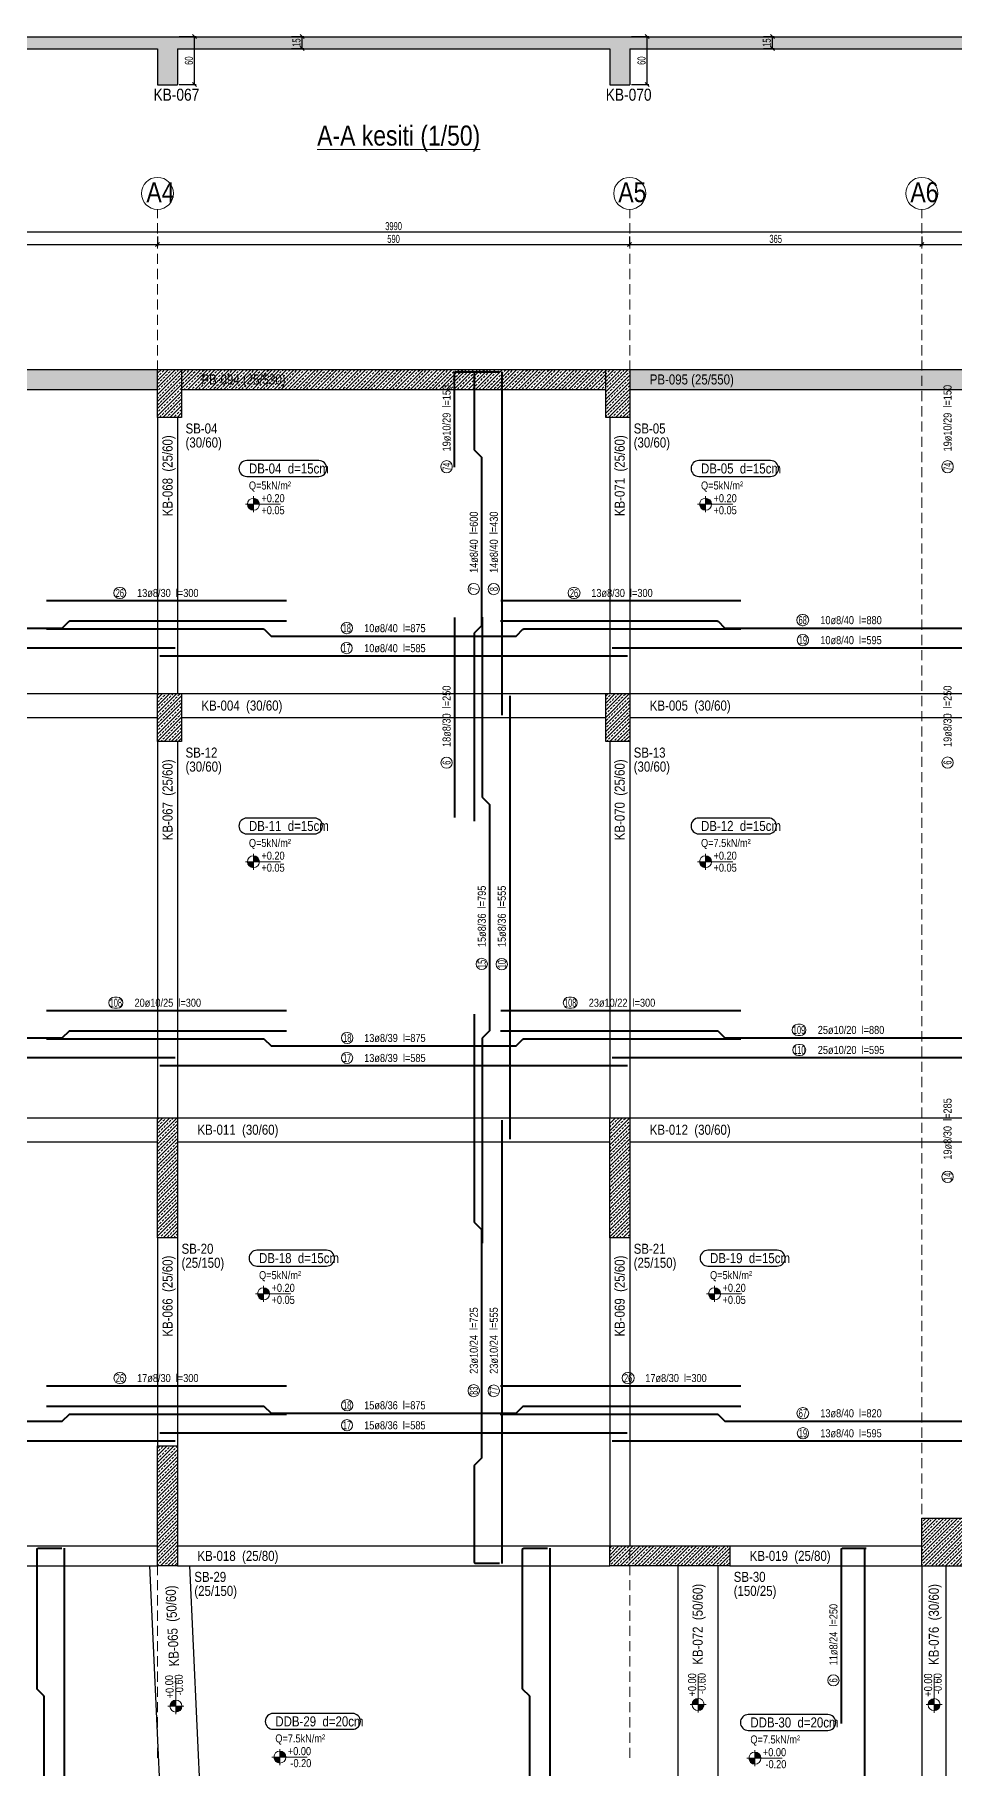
# Model space of a CAD drawing. Header units: millimetres. Extents: x 2543 to 7291, y 513 to 5794.
# Drawn here: x 4582 to 5732, y 3595 to 5762 of the extents above; entities that cross this region are included whole.
import ezdxf
from ezdxf.enums import TextEntityAlignment as Align

# ---------------------------------------------------------------- set-up
doc = ezdxf.new("R2010")
doc.units = ezdxf.units.MM
doc.linetypes.add('DASHED', pattern=[19.05, 12.7, -6.35])
for name, color, linetype, lineweight in [('AKS BALONU (BEYKENT)', 7, 'Continuous', 20), ('AKS CIZGISI (BEYKENT)', 252, 'DASHED', 20), ('AKS NO (BEYKENT)', 3, 'Continuous', 20), ('AKS OLCU (BEYKENT)', 200, 'Continuous', 20), ('DONATI (BEYKENT)', 4, 'Continuous', 40), ('DONATI YAZISI (BEYKENT)', 3, 'Continuous', 20), ('DOSEME ISMI (BEYKENT)', 9, 'Continuous', 20), ('DOSEME PAFTA (BEYKENT)', 3, 'Continuous', 20), ('DOSEME SINIRI (BEYKENT)', 71, 'Continuous', 30), ('KESIT ISMI (BEYKENT)', 6, 'Continuous', 20), ('KIRIS (BEYKENT)', 2, 'Continuous', 30), ('KIRIS ISMI (BEYKENT)', 40, 'Continuous', 20), ('KOLON (BEYKENT)', 3, 'Continuous', 30), ('KOLON ISMI (BEYKENT)', 91, 'Continuous', 20), ('KOT CIZGI (BEYKENT)', 120, 'Continuous', 20), ('KOT YAZI (BEYKENT)', 7, 'Continuous', 20), ('OLCU (BEYKENT)', 14, 'Continuous', 20), ('PERDE (BEYKENT)', 6, 'Continuous', 30), ('PERDE ISMI (BEYKENT)', 240, 'Continuous', 20), ('POZ BALON (BEYKENT)', 14, 'Continuous', 20), ('POZ NO (BEYKENT)', 2, 'Continuous', 20), ('TARAMA (BEYKENT)', 252, 'Continuous', 20), ('YAZI (BEYKENT)', 140, 'Continuous', 20)]:
    doc.layers.add(name, color=color, linetype=linetype, lineweight=lineweight)
doc.styles.add('DSMOLC-50', font='Bahnschrift Light Condensed', dxfattribs={"width": 0.75, "height": 10})
doc.styles.add('KOT (BEYKENT)', font='')
doc.styles.add('OLC-50', font='Bahnschrift Light Condensed', dxfattribs={"width": 0.75, "height": 10})
doc.styles.add('YAZI (BEYKENT)', font='')
doc.styles.get('KOT (BEYKENT)').set_extended_font_data('Bahnschrift Light Condensed')
doc.styles.get('YAZI (BEYKENT)').set_extended_font_data('Bahnschrift Light Condensed')
doc.dimstyles.new('DSMOLC-50', dxfattribs={"dimtxt": 10, "dimasz": 5, "dimexe": 2, "dimexo": 2, "dimgap": 2, "dimtad": 1, "dimdec": 1, "dimrnd": 0.5, "dimzin": 12, "dimdsep": 46, "dimtxsty": 'DSMOLC-50', "dimblk": 'OBLIQUE', "dimblk1": 'OBLIQUE', "dimblk2": 'OBLIQUE', "dimcen": 0, "dimclrt": 7, "dimadec": 0, "dimazin": 0, "dimtfac": 1, "dimtdec": 4, "dimtix": 1, "dimtmove": 2, "dimatfit": 3, "dimfxl": 1, "dimtzin": 0, "dimarcsym": 0})
pattern_1 = [(45, (1460.26, 1205.411), (-4.490128, 4.490128), []), (45, (1464.75, 1205.411), (-4.490128, 4.490128), [3.175, -1.5875])]
pattern_2 = [(45, (1460.26, 1205.411), (-4.4194174, 4.4194174), []), (45, (1464.679, 1205.411), (-4.4194174, 4.4194174), [3.125, -1.5625])]

# ---------------------------------------------------------------- blocks, each defined once
blk = doc.blocks.new('_Oblique')
at = {"color": 0, "linetype": 'ByBlock', "lineweight": -2}
blk.add_line((-0.5, -0.5), (0.5, 0.5), dxfattribs=at)
blk = doc.blocks.new('*D77')
at = {"layer": 'AKS OLCU (BEYKENT)', "color": 0, "lineweight": -2, "transparency": 16777216}
for p, q in [((4186, 5509.3), (4186, 5497.3)), ((4736, 5509.3), (4736, 5497.3)), ((4186, 5499.3), (4736, 5499.3))]:
    blk.add_line(p, q, dxfattribs=at)
at = {"layer": 'DEFPOINTS', "color": 0, "transparency": 16777216}
for p in [(4186, 5511.3), (4736, 5511.3), (4736, 5499.3)]:
    blk.add_point(p, dxfattribs=at)
at = {"layer": 'AKS OLCU (BEYKENT)', "color": 0, "lineweight": -2, "transparency": 16777216, "xscale": 5, "yscale": 5, "zscale": 5, "rotation": 180}
blk.add_blockref('_Oblique', (4186, 5499.3), dxfattribs=at)
at = {"layer": 'AKS OLCU (BEYKENT)', "color": 0, "lineweight": -2, "transparency": 16777216, "xscale": 5, "yscale": 5, "zscale": 5}
blk.add_blockref('_Oblique', (4736, 5499.3), dxfattribs=at)
at = {"layer": 'AKS OLCU (BEYKENT)', "color": 7, "transparency": 16777216, "insert": (4461, 5506.4), "char_height": 10, "attachment_point": 5, "style": 'DSMOLC-50'}
blk.add_mtext('550', dxfattribs=at)
blk = doc.blocks.new('*D78')
at = {"layer": 'AKS OLCU (BEYKENT)', "color": 0, "lineweight": -2, "transparency": 16777216}
for p, q in [((4736, 5509.3), (4736, 5497.3)), ((5326, 5509.3), (5326, 5497.3)), ((4736, 5499.3), (5326, 5499.3))]:
    blk.add_line(p, q, dxfattribs=at)
at = {"layer": 'DEFPOINTS', "color": 0, "transparency": 16777216}
for p in [(4736, 5511.3), (5326, 5511.3), (5326, 5499.3)]:
    blk.add_point(p, dxfattribs=at)
at = {"layer": 'AKS OLCU (BEYKENT)', "color": 0, "lineweight": -2, "transparency": 16777216, "xscale": 5, "yscale": 5, "zscale": 5, "rotation": 180}
blk.add_blockref('_Oblique', (4736, 5499.3), dxfattribs=at)
at = {"layer": 'AKS OLCU (BEYKENT)', "color": 0, "lineweight": -2, "transparency": 16777216, "xscale": 5, "yscale": 5, "zscale": 5}
blk.add_blockref('_Oblique', (5326, 5499.3), dxfattribs=at)
at = {"layer": 'AKS OLCU (BEYKENT)', "color": 7, "transparency": 16777216, "insert": (5031, 5506.4), "char_height": 10, "attachment_point": 5, "style": 'DSMOLC-50'}
blk.add_mtext('590', dxfattribs=at)
blk = doc.blocks.new('*D79')
at = {"layer": 'AKS OLCU (BEYKENT)', "color": 0, "lineweight": -2, "transparency": 16777216}
for p, q in [((5326, 5509.3), (5326, 5497.3)), ((5691, 5509.3), (5691, 5497.3)), ((5326, 5499.3), (5691, 5499.3))]:
    blk.add_line(p, q, dxfattribs=at)
at = {"layer": 'DEFPOINTS', "color": 0, "transparency": 16777216}
for p in [(5326, 5511.3), (5691, 5511.3), (5691, 5499.3)]:
    blk.add_point(p, dxfattribs=at)
at = {"layer": 'AKS OLCU (BEYKENT)', "color": 0, "lineweight": -2, "transparency": 16777216, "xscale": 5, "yscale": 5, "zscale": 5, "rotation": 180}
blk.add_blockref('_Oblique', (5326, 5499.3), dxfattribs=at)
at = {"layer": 'AKS OLCU (BEYKENT)', "color": 0, "lineweight": -2, "transparency": 16777216, "xscale": 5, "yscale": 5, "zscale": 5}
blk.add_blockref('_Oblique', (5691, 5499.3), dxfattribs=at)
at = {"layer": 'AKS OLCU (BEYKENT)', "color": 7, "transparency": 16777216, "insert": (5508.5, 5506.4), "char_height": 10, "attachment_point": 5, "style": 'DSMOLC-50'}
blk.add_mtext('365', dxfattribs=at)
blk = doc.blocks.new('*D80')
at = {"layer": 'AKS OLCU (BEYKENT)', "color": 0, "lineweight": -2, "transparency": 16777216}
for p, q in [((5691, 5509.3), (5691, 5497.3)), ((5876, 5509.3), (5876, 5497.3)), ((5691, 5499.3), (5876, 5499.3))]:
    blk.add_line(p, q, dxfattribs=at)
at = {"layer": 'DEFPOINTS', "color": 0, "transparency": 16777216}
for p in [(5691, 5511.3), (5876, 5511.3), (5876, 5499.3)]:
    blk.add_point(p, dxfattribs=at)
at = {"layer": 'AKS OLCU (BEYKENT)', "color": 0, "lineweight": -2, "transparency": 16777216, "xscale": 5, "yscale": 5, "zscale": 5, "rotation": 180}
blk.add_blockref('_Oblique', (5691, 5499.3), dxfattribs=at)
at = {"layer": 'AKS OLCU (BEYKENT)', "color": 0, "lineweight": -2, "transparency": 16777216, "xscale": 5, "yscale": 5, "zscale": 5}
blk.add_blockref('_Oblique', (5876, 5499.3), dxfattribs=at)
at = {"layer": 'AKS OLCU (BEYKENT)', "color": 7, "transparency": 16777216, "insert": (5783.5, 5506.4), "char_height": 10, "attachment_point": 5, "style": 'DSMOLC-50'}
blk.add_mtext('185', dxfattribs=at)
blk = doc.blocks.new('*D83')
at = {"layer": 'AKS OLCU (BEYKENT)', "color": 0, "lineweight": -2, "transparency": 16777216}
for p, q in [((3036, 5513.3), (3036, 5517.3)), ((3036, 5515.3), (7026, 5515.3)), ((7026, 5513.3), (7026, 5517.3))]:
    blk.add_line(p, q, dxfattribs=at)
at = {"layer": 'DEFPOINTS', "color": 0, "transparency": 16777216}
for p in [(3036, 5511.3), (7026, 5515.3), (7026, 5511.3)]:
    blk.add_point(p, dxfattribs=at)
at = {"layer": 'AKS OLCU (BEYKENT)', "color": 0, "lineweight": -2, "transparency": 16777216, "xscale": 5, "yscale": 5, "zscale": 5, "rotation": 180}
blk.add_blockref('_Oblique', (3036, 5515.3), dxfattribs=at)
at = {"layer": 'AKS OLCU (BEYKENT)', "color": 0, "lineweight": -2, "transparency": 16777216, "xscale": 5, "yscale": 5, "zscale": 5}
blk.add_blockref('_Oblique', (7026, 5515.3), dxfattribs=at)
at = {"layer": 'AKS OLCU (BEYKENT)', "color": 7, "transparency": 16777216, "insert": (5031, 5522.4), "char_height": 10, "attachment_point": 5, "style": 'DSMOLC-50'}
blk.add_mtext('3990', dxfattribs=at)
blk = doc.blocks.new('*D120')
at = {"layer": 'DEFPOINTS', "color": 0, "transparency": 16777216}
for p in [(4761, 5759.2), (4782.4, 5759.2), (4761, 5699.2)]:
    blk.add_point(p, dxfattribs=at)
at = {"layer": 'OLCU (BEYKENT)', "color": 0, "lineweight": -2, "transparency": 16777216}
for p, q in [((4763, 5759.2), (4784.4, 5759.2)), ((4782.4, 5699.2), (4782.4, 5759.2)), ((4763, 5699.2), (4784.4, 5699.2))]:
    blk.add_line(p, q, dxfattribs=at)
at = {"layer": 'OLCU (BEYKENT)', "color": 0, "lineweight": -2, "transparency": 16777216, "xscale": 5, "yscale": 5, "zscale": 5}
for p, rotation in [((4782.4, 5759.2), 90), ((4782.4, 5699.2), 270)]:
    blk.add_blockref('_Oblique', p, dxfattribs=dict(at, rotation=rotation))
at = {"layer": 'OLCU (BEYKENT)', "color": 7, "lineweight": -3, "transparency": 16777216, "insert": (4775.3, 5729.2), "char_height": 10, "attachment_point": 5, "rotation": 90, "style": 'OLC-50'}
blk.add_mtext('60', dxfattribs=at)
blk = doc.blocks.new('*D121')
at = {"layer": 'DEFPOINTS', "color": 0, "transparency": 16777216}
for p in [(4901.4, 5759.2), (4901.4, 5744.2), (4916.8, 5759.2)]:
    blk.add_point(p, dxfattribs=at)
at = {"layer": 'OLCU (BEYKENT)', "color": 0, "lineweight": -2, "transparency": 16777216}
for p, q in [((4903.4, 5759.2), (4918.8, 5759.2)), ((4903.4, 5744.2), (4918.8, 5744.2)), ((4916.8, 5744.2), (4916.8, 5759.2))]:
    blk.add_line(p, q, dxfattribs=at)
at = {"layer": 'OLCU (BEYKENT)', "color": 0, "lineweight": -2, "transparency": 16777216, "xscale": 5, "yscale": 5, "zscale": 5}
for p, rotation in [((4916.8, 5759.2), 90), ((4916.8, 5744.2), 270)]:
    blk.add_blockref('_Oblique', p, dxfattribs=dict(at, rotation=rotation))
at = {"layer": 'OLCU (BEYKENT)', "color": 7, "lineweight": -3, "transparency": 16777216, "insert": (4909.7, 5751.7), "char_height": 10, "attachment_point": 5, "rotation": 90, "style": 'OLC-50'}
blk.add_mtext('15', dxfattribs=at)
blk = doc.blocks.new('*D122')
at = {"layer": 'DEFPOINTS', "color": 0, "transparency": 16777216}
for p in [(5326.1, 5759.2), (5348, 5759.2), (5326.1, 5699.2)]:
    blk.add_point(p, dxfattribs=at)
at = {"layer": 'OLCU (BEYKENT)', "color": 0, "lineweight": -2, "transparency": 16777216}
for p, q in [((5328.1, 5759.2), (5350, 5759.2)), ((5348, 5699.2), (5348, 5759.2)), ((5328.1, 5699.2), (5350, 5699.2))]:
    blk.add_line(p, q, dxfattribs=at)
at = {"layer": 'OLCU (BEYKENT)', "color": 0, "lineweight": -2, "transparency": 16777216, "xscale": 5, "yscale": 5, "zscale": 5}
for p, rotation in [((5348, 5759.2), 90), ((5348, 5699.2), 270)]:
    blk.add_blockref('_Oblique', p, dxfattribs=dict(at, rotation=rotation))
at = {"layer": 'OLCU (BEYKENT)', "color": 7, "lineweight": -3, "transparency": 16777216, "insert": (5340.9, 5729.2), "char_height": 10, "attachment_point": 5, "rotation": 90, "style": 'OLC-50'}
blk.add_mtext('60', dxfattribs=at)
blk = doc.blocks.new('*D123')
at = {"layer": 'DEFPOINTS', "color": 0, "transparency": 16777216}
for p in [(5491.3, 5759.2), (5491.3, 5744.2), (5504.4, 5759.2)]:
    blk.add_point(p, dxfattribs=at)
at = {"layer": 'OLCU (BEYKENT)', "color": 0, "lineweight": -2, "transparency": 16777216}
for p, q in [((5493.3, 5759.2), (5506.4, 5759.2)), ((5493.3, 5744.2), (5506.4, 5744.2)), ((5504.4, 5744.2), (5504.4, 5759.2))]:
    blk.add_line(p, q, dxfattribs=at)
at = {"layer": 'OLCU (BEYKENT)', "color": 0, "lineweight": -2, "transparency": 16777216, "xscale": 5, "yscale": 5, "zscale": 5}
for p, rotation in [((5504.4, 5759.2), 90), ((5504.4, 5744.2), 270)]:
    blk.add_blockref('_Oblique', p, dxfattribs=dict(at, rotation=rotation))
at = {"layer": 'OLCU (BEYKENT)', "color": 7, "lineweight": -3, "transparency": 16777216, "insert": (5497.4, 5751.7), "char_height": 10, "attachment_point": 5, "rotation": 90, "style": 'OLC-50'}
blk.add_mtext('15', dxfattribs=at)

msp = doc.modelspace()

# ---------------------------------------------------------------- hatches: boundary and pattern name
at = {"layer": 'KOT CIZGI (BEYKENT)'}
h = msp.add_hatch(color=256, dxfattribs=at)
h.dxf.hatch_style = 1
h.paths.add_polyline_path([(4855.86, 5182.43), (4855.86, 5174.93), (4863.36, 5174.93, 0.4142136)])
h = msp.add_hatch(color=256, dxfattribs=at)
h.dxf.hatch_style = 1
h.paths.add_polyline_path([(5420.83, 5182.43), (5420.83, 5174.93), (5428.33, 5174.93, 0.4142136)])
h = msp.add_hatch(color=256, dxfattribs=at)
h.dxf.hatch_style = 1
h.paths.add_polyline_path([(4855.86, 5174.93), (4848.36, 5174.93, 0.4142136), (4855.86, 5167.43)])
h = msp.add_hatch(color=256, dxfattribs=at)
h.dxf.hatch_style = 1
h.paths.add_polyline_path([(5420.83, 5174.93), (5413.33, 5174.93, 0.4142136), (5420.83, 5167.43)])
h = msp.add_hatch(color=256, dxfattribs=at)
h.dxf.hatch_style = 1
h.paths.add_polyline_path([(4855.86, 4728.27), (4848.36, 4728.27, 0.4142136), (4855.86, 4720.77)])
h = msp.add_hatch(color=256, dxfattribs=at)
h.dxf.hatch_style = 1
h.paths.add_polyline_path([(4855.86, 4735.77), (4855.86, 4728.27), (4863.36, 4728.27, 0.4142136)])
h = msp.add_hatch(color=256, dxfattribs=at)
h.dxf.hatch_style = 1
h.paths.add_polyline_path([(5420.83, 4728.27), (5413.33, 4728.27, 0.4142136), (5420.83, 4720.77)])
h = msp.add_hatch(color=256, dxfattribs=at)
h.dxf.hatch_style = 1
h.paths.add_polyline_path([(5420.83, 4735.77), (5420.83, 4728.27), (5428.33, 4728.27, 0.4142136)])
h = msp.add_hatch(color=256, dxfattribs=at)
h.dxf.hatch_style = 1
h.paths.add_polyline_path([(4868.53, 4188.27), (4861.03, 4188.27, 0.4142136), (4868.53, 4180.77)])
h = msp.add_hatch(color=256, dxfattribs=at)
h.dxf.hatch_style = 1
h.paths.add_polyline_path([(4868.53, 4195.77), (4868.53, 4188.27), (4876.03, 4188.27, 0.4142136)])
h = msp.add_hatch(color=256, dxfattribs=at)
h.dxf.hatch_style = 1
h.paths.add_polyline_path([(5432.11, 4188.27), (5424.61, 4188.27, 0.4142136), (5432.11, 4180.77)])
h = msp.add_hatch(color=256, dxfattribs=at)
h.dxf.hatch_style = 1
h.paths.add_polyline_path([(5432.11, 4195.77), (5432.11, 4188.27), (5439.61, 4188.27, 0.4142136)])
h = msp.add_hatch(color=256, dxfattribs=at)
h.dxf.hatch_style = 1
h.paths.add_polyline_path([(4751.57, 3673.1), (4759.07, 3673.1), (4759.07, 3680.6, 0.4142136)])
h = msp.add_hatch(color=256, dxfattribs=at)
h.dxf.hatch_style = 1
h.paths.add_polyline_path([(4759.07, 3673.1), (4759.07, 3665.6, 0.4142136), (4766.57, 3673.1)])
h = msp.add_hatch(color=256, dxfattribs=at)
h.dxf.hatch_style = 1
h.paths.add_polyline_path([(5404.04, 3675.16), (5411.54, 3675.16), (5411.54, 3682.66, 0.4142136)])
h = msp.add_hatch(color=256, dxfattribs=at)
h.dxf.hatch_style = 1
h.paths.add_polyline_path([(5411.54, 3675.16), (5411.54, 3667.66, 0.4142136), (5419.04, 3675.16)])
h = msp.add_hatch(color=256, dxfattribs=at)
h.dxf.hatch_style = 1
h.paths.add_polyline_path([(5698.94, 3674.92), (5706.44, 3674.92), (5706.44, 3682.42, 0.4142136)])
h = msp.add_hatch(color=256, dxfattribs=at)
h.dxf.hatch_style = 1
h.paths.add_polyline_path([(5706.44, 3674.92), (5706.44, 3667.42, 0.4142136), (5713.94, 3674.92)])
h = msp.add_hatch(color=256, dxfattribs=at)
h.dxf.hatch_style = 1
h.paths.add_polyline_path([(4888.89, 3609.36), (4881.39, 3609.36, 0.4142136), (4888.89, 3601.86)])
h = msp.add_hatch(color=256, dxfattribs=at)
h.dxf.hatch_style = 1
h.paths.add_polyline_path([(4888.89, 3616.86), (4888.89, 3609.36), (4896.39, 3609.36, 0.4142136)])
h = msp.add_hatch(color=256, dxfattribs=at)
h.dxf.hatch_style = 1
h.paths.add_polyline_path([(5482.52, 3608.05), (5475.02, 3608.05, 0.4142136), (5482.52, 3600.55)])
h = msp.add_hatch(color=256, dxfattribs=at)
h.dxf.hatch_style = 1
h.paths.add_polyline_path([(5482.52, 3615.55), (5482.52, 3608.05), (5490.02, 3608.05, 0.4142136)])
at = {"layer": 'TARAMA (BEYKENT)', "lineweight": -3}
h = msp.add_hatch(dxfattribs=at)
h.set_pattern_fill('ANSI33', color=256)
h.set_pattern_definition([(45, (1460.26, 1180.284), (-4.490128, 4.490128), []), (45, (1464.75, 1180.284), (-4.490128, 4.490128), [3.175, -1.5875])])
h.paths.add_polyline_path([(7026.09, 5759.16), (7001.04, 5759.16), (3061.04, 5759.16), (3035.94, 5759.16), (3035.94, 5639.16), (3061.04, 5639.16), (3061.04, 5744.16), (3595.94, 5744.16), (3595.94, 5699.16), (3620.99, 5699.16), (3620.99, 5744.16), (4161.09, 5744.16), (4161.09, 5699.16), (4186.09, 5699.16), (4186.09, 5744.16), (4735.94, 5744.16), (4735.94, 5699.16), (4760.99, 5699.16), (4760.99, 5744.16), (5301.09, 5744.16), (5301.09, 5699.16), (5326.09, 5699.16), (5326.09, 5744.16), (5875.94, 5744.16), (5875.94, 5699.16), (5900.99, 5699.16), (5900.99, 5744.16), (6441.09, 5744.16), (6441.09, 5699.16), (6466.09, 5699.16), (6466.09, 5744.16), (7001.04, 5744.16), (7001.04, 5639.16), (7026.09, 5639.16)])
h = msp.add_hatch(dxfattribs=at)
h.set_pattern_fill('ANSI33', color=256)
h.set_pattern_definition(pattern_1)
h.paths.add_polyline_path([(4736.04, 5343.34), (4186.04, 5343.34), (4186.04, 5318.34), (4736.04, 5318.34)])
at = {"layer": 'TARAMA (BEYKENT)'}
h = msp.add_hatch(dxfattribs=at)
h.set_pattern_fill('ANSI33', color=256, style=0, pattern_type=0)
h.set_pattern_definition(pattern_2)
h.paths.add_polyline_path([(4736.04, 5343.34), (4766.04, 5343.34), (4766.04, 5283.34), (4736.04, 5283.34)], flags=0)
at = {"layer": 'TARAMA (BEYKENT)', "lineweight": -3}
h = msp.add_hatch(dxfattribs=at)
h.set_pattern_fill('ANSI33', color=256)
h.set_pattern_definition(pattern_1)
h.paths.add_polyline_path([(5296.04, 5343.34), (4766.04, 5343.34), (4766.04, 5318.34), (5296.04, 5318.34)])
at = {"layer": 'TARAMA (BEYKENT)'}
h = msp.add_hatch(dxfattribs=at)
h.set_pattern_fill('ANSI33', color=256, style=0, pattern_type=0)
h.set_pattern_definition(pattern_2)
h.paths.add_polyline_path([(5296.04, 5343.34), (5326.04, 5343.34), (5326.04, 5283.34), (5296.04, 5283.34)], flags=0)
at = {"layer": 'TARAMA (BEYKENT)', "lineweight": -3}
h = msp.add_hatch(dxfattribs=at)
h.set_pattern_fill('ANSI33', color=256)
h.set_pattern_definition(pattern_1)
h.paths.add_polyline_path([(5876.04, 5343.34), (5326.04, 5343.34), (5326.04, 5318.34), (5876.04, 5318.34)])
at = {"layer": 'TARAMA (BEYKENT)'}
h = msp.add_hatch(dxfattribs=at)
h.set_pattern_fill('ANSI33', color=256, style=0, pattern_type=0)
h.set_pattern_definition(pattern_2)
h.paths.add_polyline_path([(4736.04, 4938.34), (4766.04, 4938.34), (4766.04, 4878.34), (4736.04, 4878.34)], flags=0)
h = msp.add_hatch(dxfattribs=at)
h.set_pattern_fill('ANSI33', color=256, style=0, pattern_type=0)
h.set_pattern_definition(pattern_2)
h.paths.add_polyline_path([(5296.04, 4938.34), (5326.04, 4938.34), (5326.04, 4878.34), (5296.04, 4878.34)], flags=0)
h = msp.add_hatch(dxfattribs=at)
h.set_pattern_fill('ANSI33', color=256, style=0, pattern_type=0)
h.set_pattern_definition(pattern_2)
h.paths.add_polyline_path([(4736.04, 4408.34), (4761.04, 4408.34), (4761.04, 4258.34), (4736.04, 4258.34)], flags=0)
h = msp.add_hatch(dxfattribs=at)
h.set_pattern_fill('ANSI33', color=256, style=0, pattern_type=0)
h.set_pattern_definition(pattern_2)
h.paths.add_polyline_path([(5301.04, 4408.34), (5326.04, 4408.34), (5326.04, 4258.34), (5301.04, 4258.34)], flags=0)
h = msp.add_hatch(dxfattribs=at)
h.set_pattern_fill('ANSI33', color=256, style=0, pattern_type=0)
h.set_pattern_definition(pattern_2)
h.paths.add_polyline_path([(4736.04, 3998.34), (4761.04, 3998.34), (4761.04, 3848.34), (4736.04, 3848.34)], flags=0)
h = msp.add_hatch(dxfattribs=at)
h.set_pattern_fill('ANSI33', color=256, style=0, pattern_type=0)
h.set_pattern_definition(pattern_2)
h.paths.add_polyline_path([(5691.08, 3908.14), (5751.08, 3908.1), (5751.04, 3848.1), (5691.04, 3848.14)], flags=0)
h = msp.add_hatch(dxfattribs=at)
h.set_pattern_fill('ANSI33', color=256, style=0, pattern_type=0)
h.set_pattern_definition(pattern_2)
h.paths.add_polyline_path([(5301.04, 3873.34), (5451.04, 3873.34), (5451.04, 3848.34), (5301.04, 3848.34)], flags=0)

# ---------------------------------------------------------------- linework, layer by layer
at = {"layer": 'AKS BALONU (BEYKENT)'}
for centre in [(4736.04, 5563.34), (5326.04, 5563.34), (5691.04, 5563.34)]:
    msp.add_circle(centre, 20, dxfattribs=at)
at = {"layer": 'AKS CIZGISI (BEYKENT)'}
for p, q in [((4736.04, 3608.34), (4736.04, 5543.34)), ((5326.04, 3608.34), (5326.04, 5543.34)), ((5691.04, 3608.34), (5691.04, 5543.34)), ((2836.04, 5343.34), (7241.04, 5343.34)), ((2836.04, 4938.34), (7241.04, 4938.34)), ((2836.04, 4408.34), (7241.04, 4408.34)), ((2836.04, 3848.34), (7241.04, 3848.34))]:
    msp.add_line(p, q, dxfattribs=at)
at = {"layer": 'DONATI (BEYKENT)'}
for points in [[(5107.21, 5221.34), (5107.21, 5338.84, -0.4142136), (5108.71, 5340.34), (5138.21, 5340.34)], [(5132.21, 4778.8), (5132.21, 5013.72, -0.1989124), (5132.64, 5014.78), (5140.77, 5022.9, 0.1989124), (5141.21, 5023.96), (5141.21, 5232.72, 0.1989124), (5140.77, 5233.78), (5132.64, 5241.9, -0.1989124), (5132.21, 5242.96), (5132.21, 5338.84, -0.4142136), (5133.71, 5340.34), (5163.21, 5340.34)], [(4024.77, 5029.08), (4295.47, 5029.08, -0.1989124), (4296.53, 5028.64), (4304.65, 5020.52, 0.1989124), (4305.71, 5020.08), (4616.36, 5020.08, 0.1989124), (4617.42, 5020.52), (4625.54, 5028.64, -0.1989124), (4626.6, 5029.08), (4897.31, 5029.08)], [(5142.21, 4251.45), (5142.21, 4507.72, -0.1989124), (5142.64, 4508.78), (5150.77, 4516.9, 0.1989124), (5151.21, 4517.96), (5151.21, 4798.72, 0.1989124), (5150.77, 4799.78), (5142.64, 4807.9, -0.1989124), (5142.21, 4808.96), (5142.21, 5033.99)], [(5164.77, 5029.08), (5435.47, 5029.08, -0.1989124), (5436.53, 5028.64), (5444.65, 5020.52, 0.1989124), (5445.71, 5020.08), (5756.36, 5020.08, 0.1989124), (5757.42, 5020.52), (5765.54, 5028.64, -0.1989124), (5766.6, 5029.08), (6037.31, 5029.08)], [(4597.26, 5019.08), (4868.42, 5019.08, -0.1989124), (4869.48, 5018.64), (4877.6, 5010.52, 0.1989124), (4878.66, 5010.08), (5183.42, 5010.08, 0.1989124), (5184.48, 5010.52), (5192.6, 5018.64, -0.1989124), (5193.66, 5019.08), (5464.8, 5019.08)], [(5163.21, 3851.34), (5133.71, 3851.34, -0.4142136), (5132.21, 3852.84), (5132.21, 3973.72, -0.1989124), (5132.64, 3974.78), (5140.77, 3982.9, 0.1989124), (5141.21, 3983.96), (5141.21, 4267.72, 0.1989124), (5140.77, 4268.78), (5132.64, 4276.9, -0.1989124), (5132.21, 4277.96), (5132.21, 4537.88)], [(4024.77, 4517.03), (4295.47, 4517.03, -0.1989124), (4296.53, 4516.59), (4304.65, 4508.47, 0.1989124), (4305.71, 4508.03), (4616.36, 4508.03, 0.1989124), (4617.42, 4508.47), (4625.54, 4516.59, -0.1989124), (4626.6, 4517.03), (4897.31, 4517.03)], [(4597.26, 4507.03), (4868.37, 4507.03, -0.1989124), (4869.43, 4506.59), (4877.55, 4498.47, 0.1989124), (4878.61, 4498.03), (5183.47, 4498.03, 0.1989124), (5184.53, 4498.47), (5192.65, 4506.59, -0.1989124), (5193.71, 4507.03), (5464.8, 4507.03)], [(5164.77, 4517.03), (5435.47, 4517.03, -0.1989124), (5436.53, 4516.59), (5444.65, 4508.47, 0.1989124), (5445.71, 4508.03), (5756.36, 4508.03, 0.1989124), (5757.42, 4508.47), (5765.54, 4516.59, -0.1989124), (5766.6, 4517.03), (6037.31, 4517.03)], [(4024.76, 4038.05), (4295.48, 4038.05, -0.1989124), (4296.54, 4037.61), (4304.66, 4029.49, 0.1989124), (4305.72, 4029.05), (4616.36, 4029.05, 0.1989124), (4617.42, 4029.49), (4625.54, 4037.61, -0.1989124), (4626.6, 4038.05), (4897.31, 4038.05)], [(4597.23, 4048.05), (4868.35, 4048.05, -0.1989124), (4869.41, 4047.61), (4877.53, 4039.49, 0.1989124), (4878.6, 4039.05), (5183.43, 4039.05, 0.1989124), (5184.49, 4039.49), (5192.61, 4047.61, -0.1989124), (5193.67, 4048.05), (5464.78, 4048.05)], [(5164.24, 4038.05), (5435.4, 4038.05, -0.1989124), (5436.46, 4037.61), (5444.58, 4029.49, 0.1989124), (5445.64, 4029.05), (5756.34, 4029.05, 0.1989124), (5757.4, 4029.49), (5765.52, 4037.61, -0.1989124), (5766.58, 4038.05), (5976.78, 4038.05)], [(4585.49, 2983.8), (4585.49, 3231.72, -0.1989124), (4585.93, 3232.78), (4594.05, 3240.9, 0.1989124), (4594.49, 3241.96), (4594.49, 3684.72, 0.1989124), (4594.05, 3685.78), (4585.93, 3693.9, -0.1989124), (4585.49, 3694.96), (4585.49, 3868.84, -0.4142136), (4586.99, 3870.34), (4616.49, 3870.34)], [(5192.21, 2973.8), (5192.21, 3231.72, -0.1989124), (5192.64, 3232.78), (5200.77, 3240.9, 0.1989124), (5201.21, 3241.96), (5201.21, 3684.72, 0.1989124), (5200.77, 3685.78), (5192.64, 3693.9, -0.1989124), (5192.21, 3694.96), (5192.21, 3868.84, -0.4142136), (5193.71, 3870.34), (5223.21, 3870.34)], [(5590.62, 3651.34), (5590.62, 3868.84, -0.4142136), (5592.12, 3870.34), (5621.62, 3870.34)]]:
    msp.add_lwpolyline(points, format="xyb", dxfattribs=at)
for points in [[(5166.21, 5340.34), (5166.21, 4911.34)], [(4897.27, 5054.08), (4597.26, 5054.08)], [(5464.81, 5054.08), (5164.81, 5054.08)], [(5107.21, 5033.34), (5107.21, 4783.34)], [(4758.04, 4995.08), (4164.04, 4995.08)], [(5323.13, 4985.08), (4738.94, 4985.08)], [(5898.04, 4995.08), (5304.04, 4995.08)], [(5176.21, 4935.34), (5176.21, 4381.34)], [(4897.24, 4542.03), (4597.24, 4542.03)], [(5464.83, 4542.03), (5164.83, 4542.03)], [(4757.96, 4483.03), (4164.13, 4483.03)], [(5323.13, 4473.03), (4738.94, 4473.03)], [(5897.96, 4483.03), (5304.13, 4483.03)], [(5166.21, 4405.34), (5166.21, 3851.34)], [(4897.24, 4073.05), (4597.24, 4073.05)], [(5464.78, 4073.05), (5164.78, 4073.05)], [(5323.04, 4014.05), (4738.94, 4014.05)], [(4757.95, 4004.05), (4164.14, 4004.05)], [(5897.95, 4004.05), (5304.08, 4004.05)], [(4619.49, 3870.34), (4619.49, 3051.34)], [(5226.21, 3870.34), (5226.21, 3051.34)], [(5619.62, 3870.34), (5619.62, 3051.34)]]:
    msp.add_lwpolyline(points, dxfattribs=at)
at = {"layer": 'DOSEME PAFTA (BEYKENT)', "lineweight": -3}
for points in [[(4847.58, 5209.69), (4937.62, 5209.69, 1), (4937.62, 5229.47), (4847.58, 5229.47, 1)], [(5412.55, 5209.69), (5502.16, 5209.69, 1), (5502.16, 5229.47), (5412.55, 5229.47, 1)], [(4847.58, 4763.02), (4932.18, 4763.02, 1), (4932.18, 4782.68), (4847.58, 4782.68, 1)], [(5412.55, 4763.02), (5499.46, 4763.02, 1), (5499.46, 4782.8), (5412.55, 4782.8, 1)], [(4860.24, 4223.02), (4947.35, 4223.02, 1), (4947.35, 4242.8), (4860.24, 4242.8, 1)], [(5423.83, 4223.02), (5510.5, 4223.02, 1), (5510.5, 4242.8), (5423.83, 4242.8, 1)], [(4880.61, 3644.11), (4979.63, 3644.11, 1), (4979.63, 3663.89), (4880.61, 3663.89, 1)], [(5474.23, 3642.8), (5573.7, 3642.8, 1), (5573.7, 3662.58), (5474.23, 3662.58, 1)]]:
    msp.add_lwpolyline(points, format="xyb", close=True, dxfattribs=at)
at = {"layer": 'DOSEME SINIRI (BEYKENT)'}
for p, q in [((3061.04, 5759.16), (7001.04, 5759.16)), ((4186.09, 5744.16), (4735.94, 5744.16)), ((4735.94, 5744.16), (4735.94, 5699.16)), ((4760.99, 5744.16), (4760.99, 5699.16)), ((4760.99, 5744.16), (5301.09, 5744.16)), ((5301.09, 5744.16), (5301.09, 5699.16)), ((5326.09, 5744.16), (5326.09, 5699.16)), ((5326.09, 5744.16), (5875.94, 5744.16)), ((4735.94, 5699.16), (4760.99, 5699.16)), ((5301.09, 5699.16), (5326.09, 5699.16))]:
    msp.add_line(p, q, dxfattribs=at)
at = {"layer": 'KIRIS (BEYKENT)'}
for p, q in [((4735.94, 5283.44), (4735.94, 4938.44)), ((4761.04, 5283.44), (4761.04, 4938.44)), ((5301.04, 5283.44), (5301.04, 4938.44)), ((5326.04, 5283.44), (5326.14, 4938.44)), ((4186.14, 4938.34), (4735.94, 4938.34)), ((4765.94, 4938.34), (5296.14, 4938.34)), ((5326.14, 4938.34), (5875.94, 4938.34)), ((4186.14, 4908.34), (4735.94, 4908.34)), ((4765.94, 4908.34), (5296.14, 4908.34)), ((5326.14, 4908.34), (5875.94, 4908.34)), ((4735.94, 4878.44), (4735.94, 4408.44)), ((4761.04, 4878.44), (4760.94, 4408.44)), ((5301.04, 4878.44), (5301.14, 4408.44)), ((5326.04, 4878.44), (5326.14, 4408.44)), ((4186.14, 4408.34), (4735.94, 4408.34)), ((4760.94, 4408.34), (5301.14, 4408.34)), ((5326.14, 4408.34), (5875.94, 4408.34)), ((4186.14, 4378.34), (4735.94, 4378.34)), ((4760.94, 4378.34), (5301.14, 4378.34)), ((5326.14, 4378.34), (5875.94, 4378.34)), ((4735.94, 4258.44), (4735.94, 3998.24)), ((4761.04, 4258.44), (4760.94, 3998.24)), ((5301.14, 4258.44), (5301.04, 3873.34)), ((5326.04, 4258.44), (5326.04, 3873.24)), ((4186.14, 3873.34), (4735.94, 3873.34)), ((4760.94, 3873.34), (5301.04, 3873.34)), ((5451.04, 3873.34), (5690.96, 3873.34)), ((4186.14, 3848.34), (4735.94, 3848.34)), ((4726.03, 3848.34), (4761.03, 3078.34)), ((4760.94, 3848.34), (5301.04, 3848.34)), ((4776.08, 3848.34), (4811.08, 3078.34)), ((5386.04, 3848.24), (5386.04, 3078.34)), ((5436.04, 3848.24), (5435.94, 3078.44)), ((5451.04, 3848.34), (5690.94, 3848.34)), ((5691.04, 3848.14), (5690.94, 3078.44)), ((5721.04, 3848.12), (5721.04, 3078.44))]:
    msp.add_line(p, q, dxfattribs=at)
at = {"layer": 'KOLON (BEYKENT)'}
for points in [[(4736.04, 5343.34), (4766.04, 5343.34), (4766.04, 5283.34), (4736.04, 5283.34)], [(5296.04, 5343.34), (5326.04, 5343.34), (5326.04, 5283.34), (5296.04, 5283.34)], [(4736.04, 4938.34), (4766.04, 4938.34), (4766.04, 4878.34), (4736.04, 4878.34)], [(5296.04, 4938.34), (5326.04, 4938.34), (5326.04, 4878.34), (5296.04, 4878.34)], [(4736.04, 4408.34), (4761.04, 4408.34), (4761.04, 4258.34), (4736.04, 4258.34)], [(5301.04, 4408.34), (5326.04, 4408.34), (5326.04, 4258.34), (5301.04, 4258.34)], [(4736.04, 3998.34), (4761.04, 3998.34), (4761.04, 3848.34), (4736.04, 3848.34)], [(5691.08, 3908.14), (5751.08, 3908.1), (5751.04, 3848.1), (5691.04, 3848.14)], [(5301.04, 3873.34), (5451.04, 3873.34), (5451.04, 3848.34), (5301.04, 3848.34)]]:
    msp.add_lwpolyline(points, close=True, dxfattribs=at)
at = {"layer": 'KOT CIZGI (BEYKENT)'}
for p, q in [((4855.86, 5184.93), (4855.86, 5164.93)), ((5420.83, 5184.93), (5420.83, 5164.93)), ((4845.86, 5174.93), (4889.89, 5174.93)), ((5410.83, 5174.93), (5454.86, 5174.93)), ((4845.86, 4728.27), (4889.89, 4728.27)), ((4855.86, 4738.27), (4855.86, 4718.27)), ((5410.83, 4728.27), (5454.86, 4728.27)), ((5420.83, 4738.27), (5420.83, 4718.27)), ((4858.53, 4188.27), (4902.55, 4188.27)), ((4868.53, 4198.27), (4868.53, 4178.27)), ((5422.11, 4188.27), (5466.14, 4188.27)), ((5432.11, 4198.27), (5432.11, 4178.27)), ((4759.07, 3663.1), (4759.07, 3707.13)), ((5411.54, 3665.16), (5411.54, 3709.19)), ((5706.44, 3664.92), (5706.44, 3708.94)), ((4749.07, 3673.1), (4769.07, 3673.1)), ((5401.54, 3675.16), (5421.54, 3675.16)), ((5696.44, 3674.92), (5716.44, 3674.92)), ((4888.89, 3619.36), (4888.89, 3599.36)), ((5482.52, 3618.05), (5482.52, 3598.05)), ((4878.89, 3609.36), (4922.92, 3609.36)), ((5472.52, 3608.05), (5516.54, 3608.05))]:
    msp.add_line(p, q, dxfattribs=at)
for centre in [(4855.86, 5174.93), (5420.83, 5174.93), (4855.86, 4728.27), (5420.83, 4728.27), (4868.53, 4188.27), (5432.11, 4188.27), (4759.07, 3673.1), (5411.54, 3675.16), (5706.44, 3674.92), (4888.89, 3609.36), (5482.52, 3608.05)]:
    msp.add_circle(centre, 7.5, dxfattribs=at)
at = {"layer": 'PERDE (BEYKENT)'}
for p, q in [((4186.14, 5343.34), (4735.94, 5343.34)), ((4765.94, 5343.34), (5296.14, 5343.34)), ((5326.14, 5343.34), (5875.94, 5343.34)), ((4186.14, 5318.34), (4735.94, 5318.34)), ((4765.94, 5318.34), (5296.14, 5318.34)), ((5326.14, 5318.34), (5875.94, 5318.34))]:
    msp.add_line(p, q, dxfattribs=at)
at = {"layer": 'POZ BALON (BEYKENT)'}
for points in [[(5104.21, 5221.2), (5104.21, 5222.37, 1), (5090.21, 5222.37), (5090.21, 5221.2, 1)], [(5730.22, 5221.2), (5730.22, 5222.37, 1), (5716.22, 5222.37), (5716.22, 5221.2, 1)], [(4688.43, 5057.08), (4689.42, 5057.08, 1), (4689.42, 5071.08), (4688.43, 5071.08, 1)], [(5255.97, 5057.08), (5256.96, 5057.08, 1), (5256.96, 5071.08), (5255.97, 5071.08, 1)], [(4972.34, 5013.08), (4972.67, 5013.08, 1), (4972.67, 5027.08), (4972.34, 5027.08, 1)], [(5541.74, 5023.08), (5542.76, 5023.08, 1), (5542.76, 5037.08), (5541.74, 5037.08, 1)], [(5542.42, 4998.08), (5542.59, 4998.08, 1), (5542.59, 5012.08), (5542.42, 5012.08, 1)], [(4972.31, 4988.08), (4972.33, 4988.08, 1), (4972.33, 5002.08), (4972.31, 5002.08, 1)], [(5148.21, 4600.39), (5148.21, 4600.6, 1), (5134.21, 4600.6), (5134.21, 4600.39, 1)], [(5173.21, 4599.98), (5173.21, 4600.32, 1), (5159.21, 4600.32), (5159.21, 4599.98, 1)], [(4682.23, 4545.03), (4685.68, 4545.03, 1), (4685.68, 4559.03), (4682.23, 4559.03, 1)], [(5250, 4545.03), (5253.45, 4545.03, 1), (5253.45, 4559.03), (5250, 4559.03, 1)], [(4972.92, 4501.03), (4973.25, 4501.03, 1), (4973.25, 4515.03), (4972.92, 4515.03, 1)], [(5536.01, 4511.03), (5539.35, 4511.03, 1), (5539.35, 4525.03), (5536.01, 4525.03, 1)], [(4972.89, 4476.03), (4972.91, 4476.03, 1), (4972.91, 4490.03), (4972.89, 4490.03, 1)], [(5536.8, 4486.03), (5539.06, 4486.03, 1), (5539.06, 4500.03), (5536.8, 4500.03, 1)], [(5730.22, 4334.28), (5730.22, 4334.73, 1), (5716.22, 4334.73), (5716.22, 4334.28, 1)], [(4688.51, 4076.05), (4689.5, 4076.05, 1), (4689.5, 4090.05), (4688.51, 4090.05, 1)], [(5138.21, 4066.76), (5138.21, 4067.78, 1), (5124.21, 4067.78), (5124.21, 4066.76, 1)], [(5163.21, 4066.69), (5163.21, 4067.38, 1), (5149.21, 4067.38), (5149.21, 4066.69, 1)], [(5323.57, 4076.05), (5324.57, 4076.05, 1), (5324.57, 4090.05), (5323.57, 4090.05, 1)], [(4972.8, 4042.05), (4973.13, 4042.05, 1), (4973.13, 4056.05), (4972.8, 4056.05, 1)], [(4972.77, 4017.05), (4972.79, 4017.05, 1), (4972.79, 4031.05), (4972.77, 4031.05, 1)], [(5542.04, 4032.05), (5542.81, 4032.05, 1), (5542.81, 4046.05), (5542.04, 4046.05, 1)], [(5542.52, 4007.05), (5542.68, 4007.05, 1), (5542.68, 4021.05), (5542.52, 4021.05, 1)]]:
    msp.add_lwpolyline(points, format="xyb", close=True, dxfattribs=at)
for centre in [(5131.21, 5069.08), (5156.21, 5068.88), (5097.21, 4851.93), (5723.22, 4852.1), (5580.62, 3705.28)]:
    msp.add_circle(centre, 7, dxfattribs=at)

# ---------------------------------------------------------------- texts
at = {"layer": 'AKS NO (BEYKENT)', "style": 'YAZI (BEYKENT)'}
for s, p in [('A4', (4722.11, 5552.34)), ('A5', (5311.82, 5552.34)), ('A6', (5676.81, 5552.34))]:
    msp.add_text(s, height=25, dxfattribs=at).set_placement(p)
at = {"layer": 'DONATI YAZISI (BEYKENT)', "style": 'YAZI (BEYKENT)'}
for s, p in [(' 19ø10/29  l=150', (5097.21, 5280.84)), (' 19ø10/29  l=150', (5723.22, 5280.84)), (' 14ø8/40  l=600', (5131.21, 5125.84)), (' 14ø8/40  l=430', (5156.21, 5125.84)), (' 18ø8/30  l=250', (5097.21, 4908.34)), (' 19ø8/30  l=250', (5723.22, 4908.34)), (' 15ø8/36  l=795', (5141.21, 4658.34)), (' 15ø8/36  l=555', (5166.21, 4658.34)), (' 19ø8/30  l=285', (5723.22, 4392.72)), (' 23ø10/24  l=725', (5131.21, 4128.34)), (' 23ø10/24  l=555', (5156.21, 4128.34)), (' 11ø8/24  l=250', (5580.62, 3760.84))]:
    msp.add_text(s, height=10, rotation=90, dxfattribs=at).set_placement(p, align=Align.MIDDLE_CENTER)
for s, p in [(' 13ø8/30  l=300', (4747.26, 5064.08)), (' 13ø8/30  l=300', (5314.81, 5064.08)), (' 10ø8/40  l=880', (5601.04, 5030.08)), (' 10ø8/40  l=875', (5031.03, 5020.08)), (' 10ø8/40  l=595', (5601.04, 5005.08)), (' 10ø8/40  l=585', (5031.03, 4995.08)), (' 20ø10/25  l=300', (4747.24, 4552.03)), (' 23ø10/22  l=300', (5314.83, 4552.03)), (' 13ø8/39  l=875', (5031.03, 4508.03)), (' 25ø10/20  l=880', (5601.04, 4518.03)), (' 13ø8/39  l=585', (5031.03, 4483.03)), (' 25ø10/20  l=595', (5601.04, 4493.03)), (' 17ø8/30  l=300', (4747.24, 4083.05)), (' 17ø8/30  l=300', (5382.3, 4083.05)), (' 15ø8/36  l=875', (5030.99, 4049.05)), (' 15ø8/36  l=585', (5030.99, 4024.05)), (' 13ø8/40  l=820', (5601.01, 4039.05)), (' 13ø8/40  l=595', (5601.01, 4014.05))]:
    msp.add_text(s, height=10, dxfattribs=at).set_placement(p, align=Align.MIDDLE_CENTER)
at = {"layer": 'DOSEME ISMI (BEYKENT)', "style": 'YAZI (BEYKENT)'}
for s, p in [('DB-04  d=15cm', (4850.22, 5213.34)), ('DB-05  d=15cm', (5415.19, 5213.34)), ('DB-11  d=15cm', (4850.22, 4766.68)), ('DB-12  d=15cm', (5415.19, 4766.68)), ('DB-18  d=15cm', (4862.88, 4226.68)), ('DB-19  d=15cm', (5426.47, 4226.68)), ('DDB-29  d=20cm', (4883.25, 3647.77)), ('DDB-30  d=20cm', (5476.87, 3646.45))]:
    msp.add_text(s, height=12.5, dxfattribs=at).set_placement(p)
at = {"layer": 'KESIT ISMI (BEYKENT)', "style": 'YAZI (BEYKENT)'}
msp.add_text('%%UA-A kesiti (1/50)', height=25, dxfattribs=at).set_placement((4935.57, 5623.08))
at = {"layer": 'KIRIS ISMI (BEYKENT)', "style": 'YAZI (BEYKENT)'}
for s, height, p in [('KB-067', 15, (4730.94, 5679.16)), ('KB-070', 15, (5296.09, 5679.16)), ('KB-004  (30/60)', 12.5, (4790.94, 4917.09)), ('KB-005  (30/60)', 12.5, (5351.14, 4917.09)), ('KB-011  (30/60)', 12.5, (4785.94, 4387.09)), ('KB-012  (30/60)', 12.5, (5351.14, 4387.09)), ('KB-018  (25/80)', 12.5, (4785.94, 3854.59)), ('KB-019  (25/80)', 12.5, (5476.04, 3854.59))]:
    msp.add_text(s, height=height, dxfattribs=at).set_placement(p)
for s, rotation, p in [('KB-068  (25/60)', 90, (4754.8, 5159.97)), ('KB-071  (25/60)', 90, (5319.8, 5160.04)), ('KB-067  (25/60)', 90, (4754.8, 4754.96)), ('KB-070  (25/60)', 90, (5319.8, 4755.02)), ('KB-066  (25/60)', 90, (4754.8, 4134.9)), ('KB-069  (25/60)', 90, (5319.8, 4134.97)), ('KB-065  (50/60)', 92.60248, (4763.01, 3723.09)), ('KB-072  (50/60)', 90, (5417.3, 3724.81)), ('KB-076  (30/60)', 90, (5712.3, 3724.57))]:
    msp.add_text(s, height=12.5, rotation=rotation, dxfattribs=at).set_placement(p)
at = {"layer": 'KOLON ISMI (BEYKENT)', "style": 'YAZI (BEYKENT)'}
for s, p in [('SB-04', (4771.04, 5263.34)), ('SB-05', (5331.05, 5263.34)), ('(30/60)', (4771.04, 5245.84)), ('(30/60)', (5331.05, 5245.84)), ('SB-12', (4771.04, 4858.34)), ('(30/60)', (4771.04, 4840.84)), ('SB-13', (5331.05, 4858.34)), ('(30/60)', (5331.05, 4840.84)), ('SB-20', (4766.04, 4238.34)), ('SB-21', (5331.04, 4238.34)), ('(25/150)', (4766.04, 4220.84)), ('(25/150)', (5331.04, 4220.84)), ('SB-29', (4781.99, 3828.34)), ('SB-30', (5456.04, 3828.34)), ('(25/150)', (4781.99, 3810.84)), ('(150/25)', (5456.04, 3810.84))]:
    msp.add_text(s, height=12.5, dxfattribs=at).set_placement(p)
at = {"layer": 'KOT YAZI (BEYKENT)', "style": 'KOT (BEYKENT)'}
for s, p in [('+0.20', (4865.86, 5177.43)), ('+0.20', (5430.83, 5177.43)), ('+0.05', (4865.86, 5162.43)), ('+0.05', (5430.83, 5162.43)), ('+0.20', (4865.86, 4730.77)), ('+0.05', (4865.86, 4715.77)), ('+0.20', (5430.83, 4730.77)), ('+0.05', (5430.83, 4715.77)), ('+0.20', (4878.53, 4190.77)), ('+0.05', (4878.53, 4175.77)), ('+0.20', (5442.11, 4190.77)), ('+0.05', (5442.11, 4175.77)), ('+0.00', (4898.89, 3611.86)), ('+0.00', (5492.52, 3610.55)), (' -0.20', (4898.89, 3596.86)), (' -0.20', (5492.52, 3595.55))]:
    msp.add_text(s, height=10, dxfattribs=at).set_placement(p)
for s, rotation, p in [('+0.00', 92.60248, (4756.57, 3683.1)), (' -0.60', 92.60248, (4768.55, 3683.65)), ('+0.00', 90, (5409.04, 3685.16)), (' -0.60', 90, (5421.04, 3685.16)), ('+0.00', 90, (5703.94, 3684.92)), (' -0.60', 90, (5715.94, 3684.92))]:
    msp.add_text(s, height=10, rotation=rotation, dxfattribs=at).set_placement(p)
at = {"layer": 'PERDE ISMI (BEYKENT)', "style": 'YAZI (BEYKENT)'}
for s, p in [('PB-094 (25/530)', (4790.94, 5324.59)), ('PB-095 (25/550)', (5351.14, 5324.59))]:
    msp.add_text(s, height=12.5, dxfattribs=at).set_placement(p)
at = {"layer": 'POZ NO (BEYKENT)', "style": 'YAZI (BEYKENT)', "width": 0.8}
for s, p in [('74', (5097.21, 5221.78)), ('74', (5723.22, 5221.78)), ('7', (5131.21, 5069.08)), ('8', (5156.21, 5068.88)), ('6', (5097.21, 4851.93)), ('6', (5723.22, 4852.1)), ('15', (5141.21, 4600.49)), ('10', (5166.21, 4600.15)), ('14', (5723.22, 4334.5)), ('83', (5131.21, 4067.27)), ('77', (5156.21, 4067.03)), ('6', (5580.62, 3705.28))]:
    msp.add_text(s, height=10, rotation=90, dxfattribs=at).set_placement(p, align=Align.MIDDLE_CENTER)
for s, p in [('26', (4688.92, 5064.08)), ('26', (5256.47, 5064.08)), ('68', (5542.25, 5030.08)), ('18', (4972.5, 5020.08)), ('19', (5542.5, 5005.08)), ('17', (4972.32, 4995.08)), ('108', (4683.95, 4552.03)), ('108', (5251.72, 4552.03)), ('18', (4973.08, 4508.03)), ('109', (5537.68, 4518.03)), ('17', (4972.9, 4483.03)), ('110', (5537.93, 4493.03)), ('26', (4689, 4083.05)), ('26', (5324.07, 4083.05)), ('18', (4972.96, 4049.05)), ('67', (5542.43, 4039.05)), ('17', (4972.78, 4024.05)), ('19', (5542.6, 4014.05))]:
    msp.add_text(s, height=10, dxfattribs=at).set_placement(p, align=Align.MIDDLE_CENTER)
at = {"layer": 'YAZI (BEYKENT)', "style": 'YAZI (BEYKENT)'}
for s, p in [('Q=5kN/m²', (4850.22, 5193.34)), ('Q=5kN/m²', (5415.19, 5193.34)), ('Q=5kN/m²', (4850.22, 4746.68)), ('Q=7.5kN/m²', (5415.19, 4746.68)), ('Q=5kN/m²', (4862.88, 4206.68)), ('Q=5kN/m²', (5426.47, 4206.68)), ('Q=7.5kN/m²', (4883.25, 3627.77)), ('Q=7.5kN/m²', (5476.87, 3626.45))]:
    msp.add_text(s, height=10, dxfattribs=at).set_placement(p)

# ---------------------------------------------------------------- dimensions: what is measured, and where the dimension line sits
at = {"layer": 'AKS OLCU (BEYKENT)'}
for base, p1, p2, picture, middle in [((7026.04, 5515.28), (3036.04, 5511.28), (7026.04, 5511.28), '*D83', (5031.04, 5522.39)), ((4736.04, 5499.28), (4186.04, 5511.28), (4736.04, 5511.28), '*D77', (4461.04, 5506.39)), ((5326.04, 5499.28), (4736.04, 5511.28), (5326.04, 5511.28), '*D78', (5031.04, 5506.39)), ((5691.04, 5499.28), (5326.04, 5511.28), (5691.04, 5511.28), '*D79', (5508.54, 5506.39)), ((5876.04, 5499.28), (5691.04, 5511.28), (5876.04, 5511.28), '*D80', (5783.54, 5506.39))]:
    dim = msp.add_linear_dim(base=base, p1=p1, p2=p2, dimstyle='DSMOLC-50', dxfattribs=at)
    dim.commit()
    dim.dimension.update_dxf_attribs({"geometry": picture, "text_midpoint": middle})
at = {"layer": 'OLCU (BEYKENT)', "lineweight": -3}
for base, p1, p2, picture, middle in [((4782.43, 5759.16), (4760.99, 5699.16), (4760.99, 5759.16), '*D120', (4775.33, 5729.16)), ((4916.76, 5759.16), (4901.41, 5744.16), (4901.41, 5759.16), '*D121', (4909.71, 5751.66)), ((5347.99, 5759.16), (5326.09, 5699.16), (5326.09, 5759.16), '*D122', (5340.89, 5729.16)), ((5504.43, 5759.16), (5491.25, 5744.16), (5491.25, 5759.16), '*D123', (5497.38, 5751.66))]:
    dim = msp.add_linear_dim(base=base, p1=p1, p2=p2, angle=90, dimstyle='DSMOLC-50', override={"dimtxsty": 'OLC-50'}, dxfattribs=at)
    dim.commit()
    dim.dimension.update_dxf_attribs({"geometry": picture, "text_midpoint": middle})

doc.saveas('drawing.dxf')
